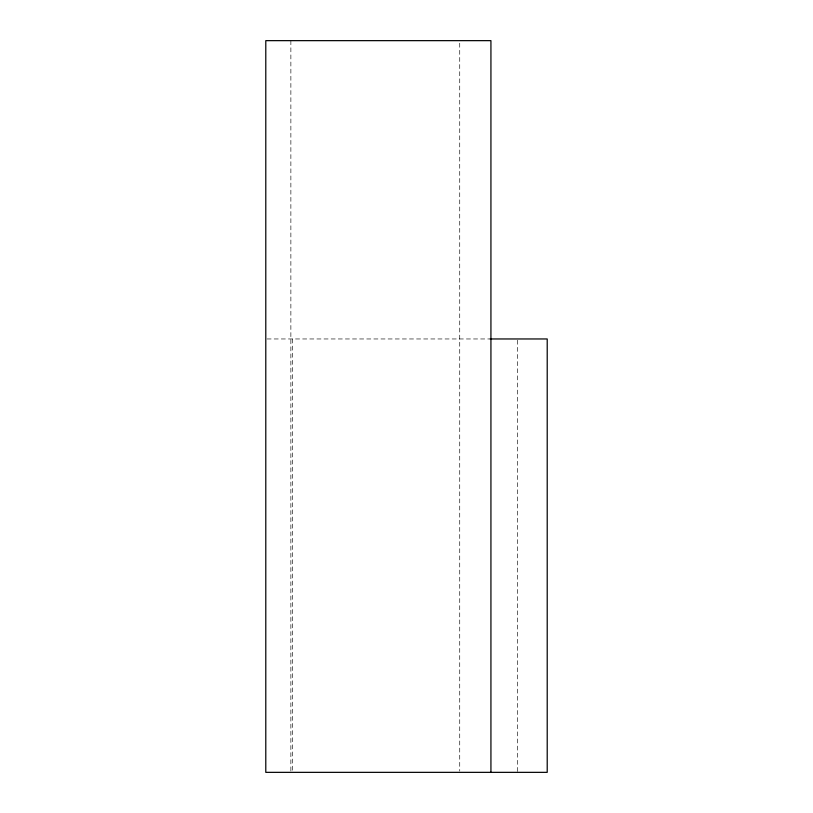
<?xml version="1.0" encoding="UTF-8"?>
<svg xmlns="http://www.w3.org/2000/svg" width="813" height="813" viewBox="0 0 813 813"><rect width="100%" height="100%" fill="white"/><g stroke="black" fill="none" stroke-linecap="round" stroke-linejoin="round"><path stroke-width="0.61" stroke-dasharray="4.07 3.05" d="M267.05 338.96L490.93 338.96M517.515 340.23L517.515 772.35M459.731 43.191L459.731 771.08M292.375 338.96L292.375 772.35M290.871 40.65L290.871 771.08"/><path stroke-width="1.22" d="M490.168 338.96L547.21 338.96L547.21 772.35L265.79 772.35L265.79 40.65L490.93 40.65L490.93 772.35"/></g></svg>
